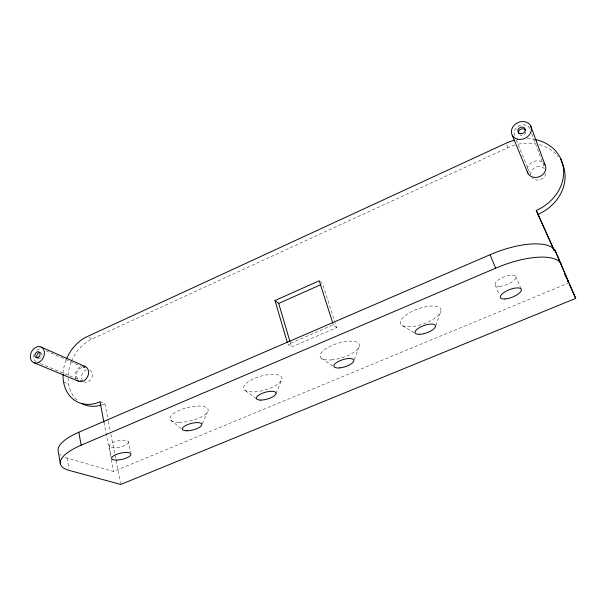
<?xml version="1.0" encoding="UTF-8"?>
<svg xmlns="http://www.w3.org/2000/svg" width="606" height="606" viewBox="0 0 606 606"><rect width="100%" height="100%" fill="white"/><g stroke="black" fill="none" stroke-linecap="round" stroke-linejoin="round"><path stroke-width="0.45" stroke-dasharray="3.03 2.27" d="M435.805 325.558L440.956 310.992A21.437 7.984 -19.6 0 0 411.921 311.454A21.437 7.984 -19.6 0 0 409.065 326.808A21.437 7.984 -19.6 0 0 440.956 310.992M354.343 359.525L359.093 346.753M276.003 393.658L281.896 379.258A19.945 7.189 -15.7 0 0 254.8 378.265A19.945 7.189 -15.7 0 0 251.392 391.885A19.945 7.189 -15.7 0 0 281.896 379.258M202.184 423.92L207.388 412.254M71.531 361.078A36.542 29.035 -62.9 0 1 92.173 338.921L507.926 147.629A42.678 36.602 -24 0 1 516.547 144.584M336.678 327.626L333.345 324.854L287.903 344.435L291.577 347.011L336.678 327.626L335.247 323.165M65.38 457.447A48.457 16.301 -12.3 0 0 67.099 458.007L113.496 471.506L567.973 283.29M99.975 401.793L104.891 403.74L108.163 420.443M63.577 382.128L68.645 384.174M40.428 363.615L80.454 380.333M46.086 350.829L81.363 366.35M82.219 366.728L84.802 367.865M88.93 337.33L92.173 338.921M402.573 325.733L414.527 332.853M321.619 358.404L333.724 366.675M245.377 390.597L255.785 398.354M170.657 420.079L182.611 429.646M319.907 281.411L322.612 283.873L334.959 322.271M506.669 144.705L507.926 147.629M515.789 276.404L521.183 289.153M495.261 285.078L499.094 294.402M516.327 139.933L530.492 174.71M531.826 133.82L544.68 168.332M332.77 323.059L333.345 324.854M290.259 342.557L291.577 347.011M128.472 441.948A9.87 3.28 -12.6 0 1 114.345 447.857A9.87 3.28 -12.6 0 1 113.655 442.198A9.87 3.28 -12.6 0 1 128.472 441.948L130.616 452.44M108.345 421.367L110.163 430.646M110.898 434.358L120.541 483.527M109.186 446.107L111.406 457.545M103.937 422.238L110.966 458.492M111.148 459.416L113.496 471.506M67.099 458.007L68.94 468.643M518.304 144.175A42.678 36.602 -24 0 1 535.234 143.705M539.491 144.629A42.678 36.602 -24 0 1 556.573 154.735M557.164 155.386A42.678 36.602 -24 0 1 558.3 156.749M104.891 403.74A36.542 29.035 -62.9 0 1 102.202 404.778M76.773 399.907A36.542 29.035 -62.9 0 1 68.077 378.076M68.145 375.402A36.542 29.035 -62.9 0 1 71.175 361.949M527.197 169.165A9.552 8.136 -23 0 1 541.969 161.81M545.786 173.543A7.749 6.613 -22.8 0 1 540.09 179.671A7.749 6.613 -22.8 0 1 532.151 177.899M530.735 174.786A7.749 6.613 -22.8 0 1 535.507 167.286A7.749 6.613 -22.8 0 1 544.37 168.657M89.968 370.137A6.56 5.181 -63.3 0 1 91.544 378.386A6.56 5.181 -63.3 0 1 83.931 381.788M82.855 380.962A6.56 5.181 -63.3 0 1 82.03 374.334A6.56 5.181 -63.3 0 1 87.272 369.721M81.658 380.144A6.613 5.204 -63.2 0 1 80.242 380.136M77.863 378.871A6.613 5.204 -63.2 0 1 77.841 370.675A6.613 5.204 -63.2 0 1 85.037 367.971M76 378.871A8.083 6.355 -63.2 0 1 80.257 366.88M63.092 373.288A36.83 29.164 -62.8 0 1 66.16 359.744M527.349 138.691A43.056 36.845 -24.3 0 1 534.447 139.395M61.236 455.356A48.457 16.301 -12.3 0 1 59.918 454.227M36.08 361.805A7.052 5.386 -62.5 0 1 33.936 354.737M36.89 350.268A7.052 5.386 -62.5 0 1 41.299 348.882M40.852 352.73A3.197 2.439 -62.5 0 1 41.7 356.32A3.197 2.439 -62.5 0 1 38.481 358.585M514.555 135.585A8.423 7.03 -24.9 0 1 519.266 125.684A8.423 7.03 -24.9 0 1 529.849 128.51M525.856 132.108A3.818 3.181 -25 0 1 523.523 134.949A3.818 3.181 -25 0 1 519.85 134.888M331.459 359.919A20.422 7.53 -17.5 0 0 359.328 344.655A20.422 7.53 -17.5 0 0 328.596 347.147A20.422 7.53 -17.5 0 0 331.459 359.919M179.012 422.367A19.619 6.817 -14 0 0 208.191 410.292A19.619 6.817 -14 0 0 180.08 410.012A19.619 6.817 -14 0 0 179.012 422.367M499.662 286.312A11.158 4.128 -21.7 0 0 515.964 277.495A11.158 4.128 -21.7 0 0 500.889 278.313A11.158 4.128 -21.7 0 0 499.662 286.312"/><path stroke-width="0.91" d="M287.373 342.648L274.98 300.531L319.233 280.79L332.77 323.059M274.98 300.531L278.684 303.409L320.892 284.638M78.81 432.237L490.072 254.717A57.828 21.778 -21.7 0 1 555.194 250.642L575.7 298.372L120.723 484.459L69.251 470.415A48.753 15.847 -12.5 0 1 81.159 445.198L78.81 432.237A48.457 16.301 -12.3 0 0 58.327 451.675L60.471 464.332M81.159 445.198L495.647 268.17A58.221 21.202 -21.6 0 1 561.035 263.618M33.58 362.577L78.416 381.189M41.11 347.026L85.348 366.592M535.31 139.562A43.056 36.845 -24.3 0 1 563.656 171.778A43.056 36.845 -24.3 0 1 536.265 210.456L554.49 251.005M564.966 274.298L568.458 282.063L567.405 279.525M536.265 210.456L554.126 250.384M564.913 274.382L566.072 276.95M567.61 280.381L568.383 282.093M569.148 283.805L575.7 298.372M555.194 250.642L563.095 269.329M563.815 271.034L564.89 273.579M565.61 275.275L566.686 277.828M490.072 254.717L495.647 268.17M512.206 135.13L527.924 173.331M530.614 125.76L545.029 164.84M560.565 158.355L562.02 162.734A42.678 36.602 -24 0 1 537.946 214.395M278.684 303.409L289.994 341.67M103.937 422.238L99.975 401.793A36.83 29.164 -62.8 0 1 63.047 374.19M514.729 140.168A43.056 36.845 -24.3 0 0 506.04 143.243L87.309 336.535A36.83 29.164 -62.8 0 0 66.524 358.866M543.749 163.12A9.552 8.136 -23 0 1 540.279 176.323A9.552 8.136 -23 0 1 527.25 171.316M83.734 366.168A8.083 6.355 -63.2 0 1 87.688 376.546A8.083 6.355 -63.2 0 1 77.038 380.242M101.293 405.066A36.542 29.035 -62.9 0 1 81.583 403.414M37.367 357.987A3.197 2.439 -62.5 0 1 37.208 354.412A3.197 2.439 -62.5 0 1 40.238 352.533M518.728 133.653A3.818 3.181 -25 0 1 520.857 129.161A3.818 3.181 -25 0 1 525.652 130.449M504.889 298.97A11.234 4.015 -21.5 0 0 521.342 290.213A11.234 4.015 -21.5 0 0 506.222 291.138A11.234 4.015 -21.5 0 0 504.889 298.97M419.496 334.315A10.787 3.878 -19.5 0 0 435.502 326.414A10.787 3.878 -19.5 0 0 420.837 326.861A10.787 3.878 -19.5 0 0 419.496 334.315M339.61 367.91A10.446 3.727 -17.5 0 0 353.813 360.184A10.446 3.727 -17.5 0 0 338.057 361.638A10.446 3.727 -17.5 0 0 339.61 367.91M260.444 400.096A10.204 3.553 -15.7 0 0 276.003 393.658A10.204 3.553 -15.7 0 0 262.087 393.362A10.204 3.553 -15.7 0 0 260.444 400.096M186.966 430.768A10.037 3.371 -14.1 0 0 201.836 424.609A10.037 3.371 -14.1 0 0 187.413 424.67A10.037 3.371 -14.1 0 0 186.966 430.768M116.746 460.075A9.931 3.189 -12.8 0 0 130.972 454.189A9.931 3.189 -12.8 0 0 116.094 454.568A9.931 3.189 -12.8 0 0 116.746 460.075M38.981 362.236A8.643 6.59 -62.5 0 0 42.541 347.988A8.643 6.59 -62.5 0 0 30.595 354.207A8.643 6.59 -62.5 0 0 38.981 362.236M38.595 357.146A3.204 2.439 -62.5 0 0 38.958 351.904A3.204 2.439 -62.5 0 0 34.853 355.177A3.204 2.439 -62.5 0 0 38.595 357.146M517.797 139.191A10.332 8.613 -25 0 0 531.348 127.896A10.332 8.613 -25 0 0 515.13 124.359A10.332 8.613 -25 0 0 517.797 139.191M520.971 133.706A3.825 3.189 -25 0 0 525.016 128.775A3.825 3.189 -25 0 0 518.645 128.692A3.825 3.189 -25 0 0 520.971 133.706"/></g></svg>
